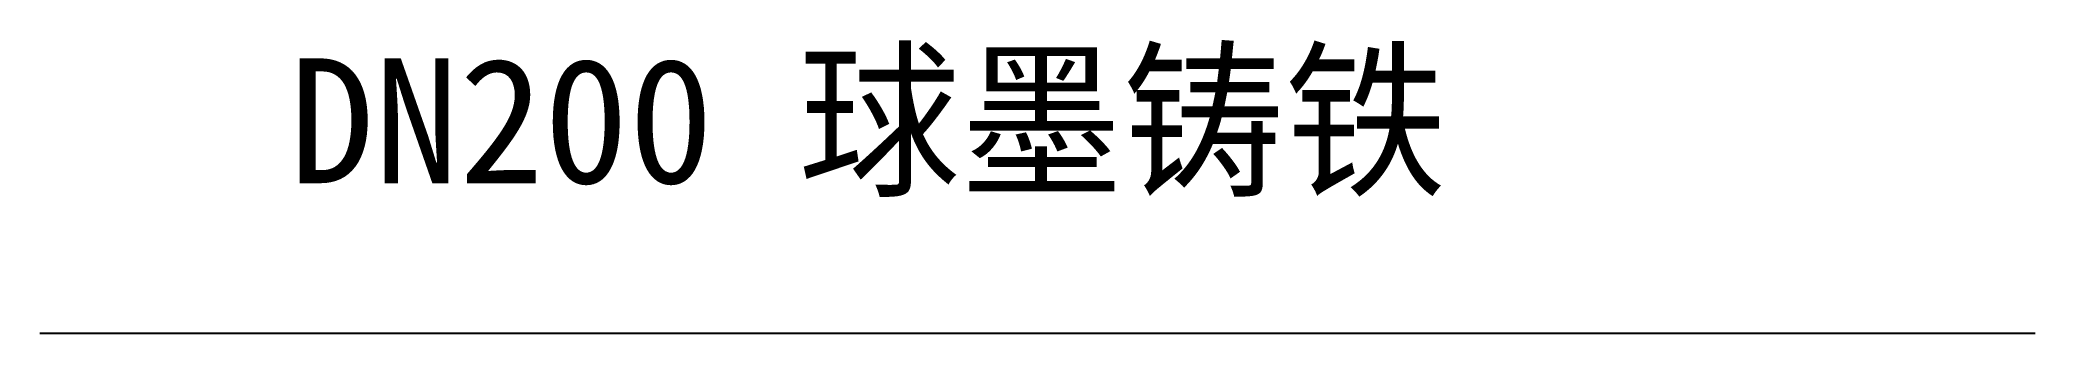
# Model space of a CAD drawing. Header units: metres. Extents: x 0 to 40, y 0 to 5.9.
import ezdxf

# ---------------------------------------------------------------- set-up
doc = ezdxf.new("R2010")
doc.units = ezdxf.units.M
doc.layers.add('W-给水-标注', color=7, linetype='Continuous')
doc.layers.add('WS-PIPE', color=7, linetype='Continuous')

msp = doc.modelspace()

# ---------------------------------------------------------------- linework, layer by layer
at = {"layer": 'WS-PIPE'}
msp.add_line((0, 0), (40, 0), dxfattribs=at)

# ---------------------------------------------------------------- texts
at = {"layer": 'W-给水-标注'}
msp.add_text('DN200 球墨铸铁', height=2.5, dxfattribs=at).set_placement((5, 3))

doc.saveas('drawing.dxf')
